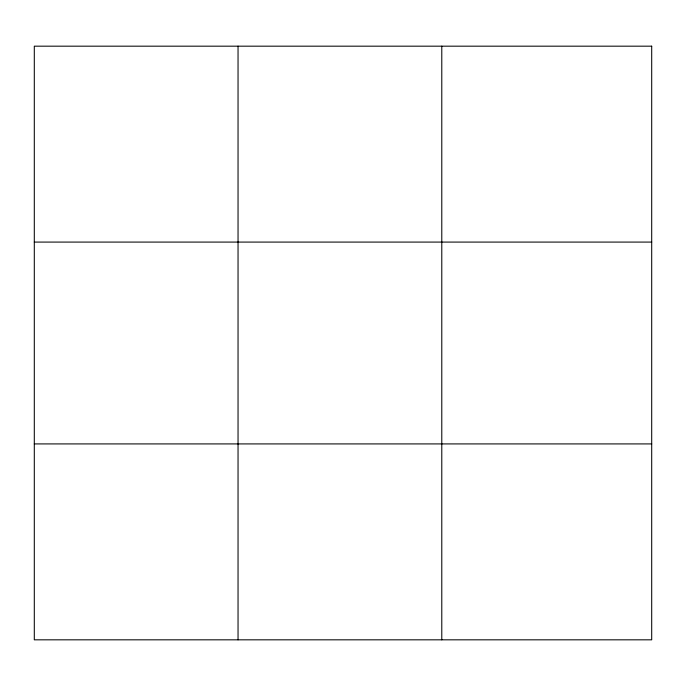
<?xml version="1.0" encoding="UTF-8"?>
<svg xmlns="http://www.w3.org/2000/svg" width="686" height="686" viewBox="0 0 686 686"><rect width="100%" height="100%" fill="white"/><g stroke="black" fill="none" stroke-linecap="round" stroke-linejoin="round"><path stroke-width="1.03" d="M238.042 639.824L238.042 46.176M441.784 639.824L441.784 46.176M34.3 242.081L651.7 242.081M34.3 443.919L651.7 443.919M651.7 46.176L651.7 639.824L34.3 639.824L34.3 46.176L651.7 46.176"/></g></svg>
